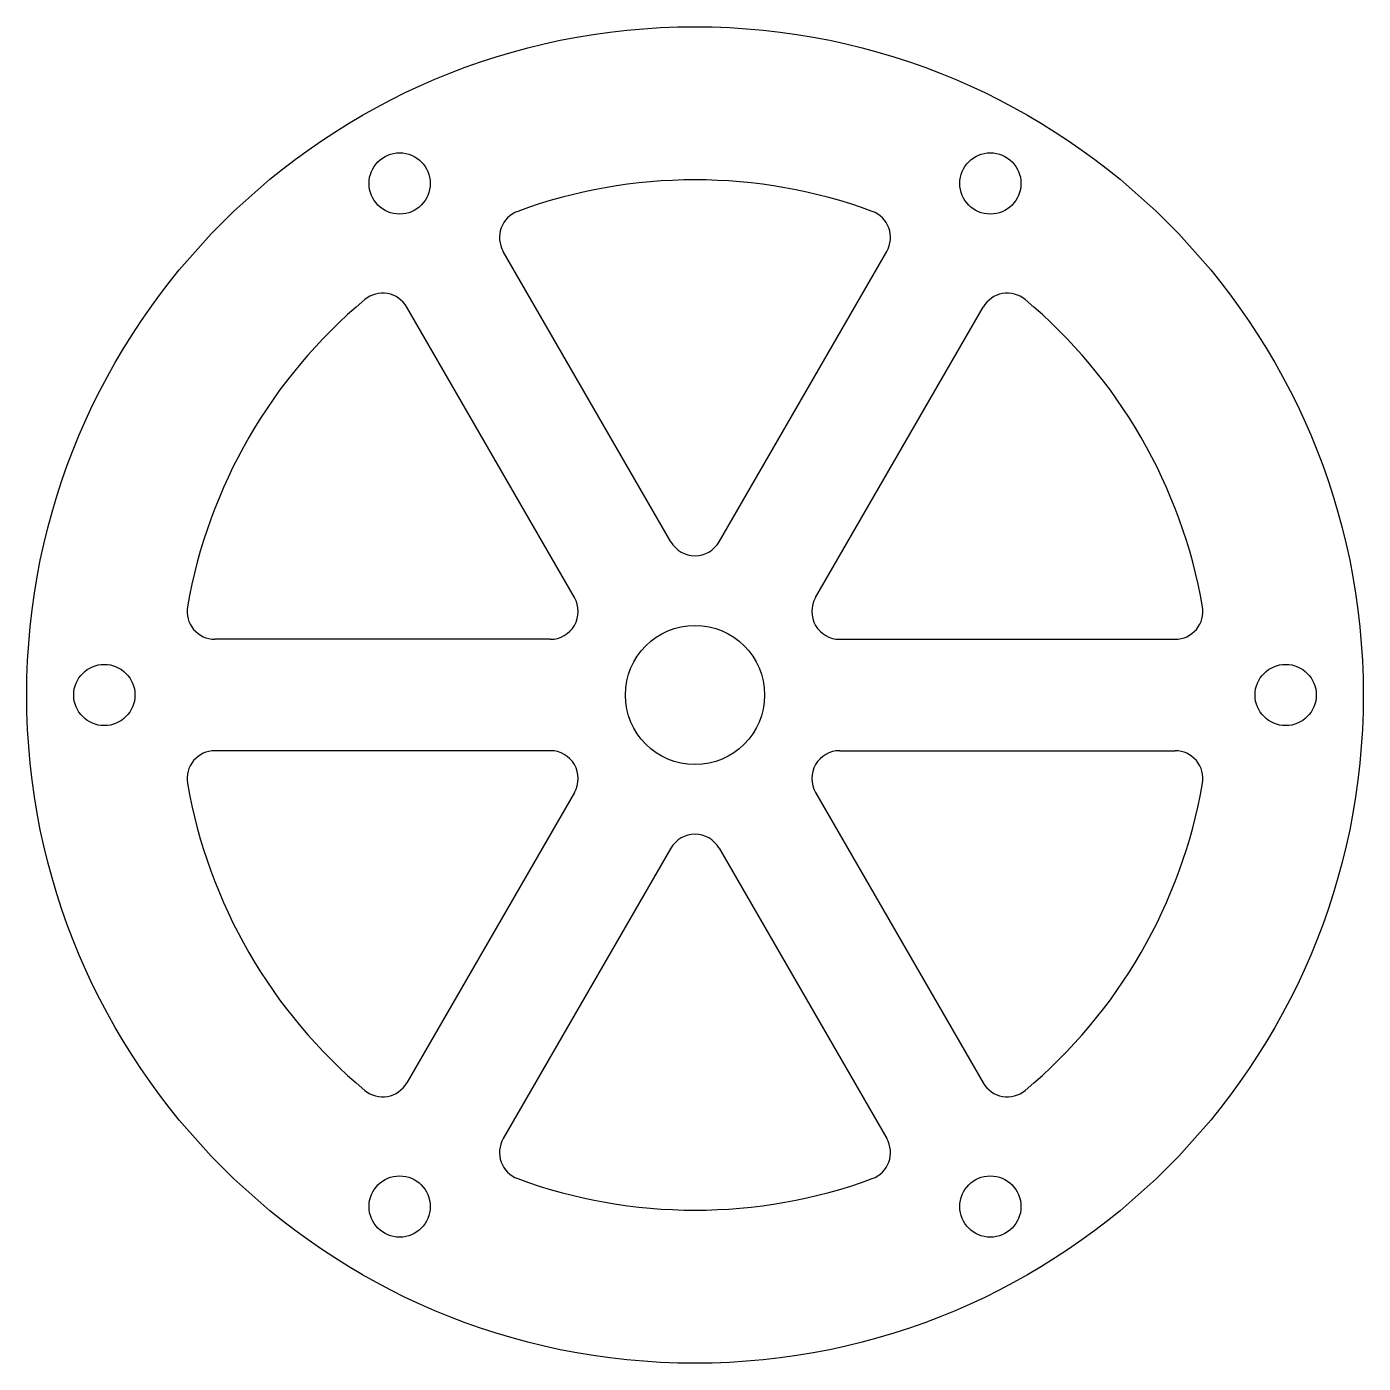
# Model space of a CAD drawing. Extents: x -24 to 24, y -24 to 24.
import ezdxf

# ---------------------------------------------------------------- set-up
doc = ezdxf.new("R2010")
doc.units = 0
doc.layers.get('0').update_dxf_attribs({"linetype": 'CONTINUOUS'})

msp = doc.modelspace()

# ---------------------------------------------------------------- linework, layer by layer
at = {"color": 7, "linetype": 'CONTINUOUS'}
for p, q in [((-0.866, 5.5), (-6.888, 15.931)), ((0.866, 5.5), (6.888, 15.931)), ((-4.33, 3.5), (-10.353, 13.931)), ((4.33, 3.5), (10.353, 13.931)), ((-5.196, 2), (-17.241, 2)), ((5.196, 2), (17.241, 2)), ((-5.196, -2), (-17.241, -2)), ((5.196, -2), (17.241, -2)), ((-4.33, -3.5), (-10.353, -13.931)), ((4.33, -3.5), (10.353, -13.931)), ((-0.866, -5.5), (-6.888, -15.931)), ((0.866, -5.5), (6.888, -15.931))]:
    msp.add_line(p, q, dxfattribs=at)
for centre, radius in [((0, 0), 24), ((-10.607, 18.371), 1.1), ((10.607, 18.371), 1.1), ((0, 0), 2.5), ((-21.213, 0), 1.1), ((21.213, 0), 1.1), ((-10.607, -18.371), 1.1), ((10.607, -18.371), 1.1)]:
    msp.add_circle(centre, radius, dxfattribs=at)
for centre, radius, start, end in [((0, 0), 18.5, 69.8709, 110.1291), ((-6.022, 16.431), 1, 110.1291, 210), ((6.022, 16.431), 1, 330, 69.8709), ((-11.219, 13.431), 1, 30, 129.8709), ((11.219, 13.431), 1, 50.1291, 150), ((0, 0), 18.5, 129.8709, 170.1291), ((0, 0), 18.5, 9.8709, 50.1291), ((0, 6), 1, 210, 330), ((-5.196, 3), 1, 270, 30), ((5.196, 3), 1, 150, 270), ((-17.241, 3), 1, 170.1291, 270), ((17.241, 3), 1, 270, 9.8709), ((-17.241, -3), 1, 90, 189.8709), ((-5.196, -3), 1, 330, 90), ((5.196, -3), 1, 90, 210), ((17.241, -3), 1, 350.1291, 90), ((0, 0), 18.5, 189.8709, 230.1291), ((0, 0), 18.5, 309.8709, 350.1291), ((0, -6), 1, 30, 150), ((-11.219, -13.431), 1, 230.1291, 330), ((11.219, -13.431), 1, 210, 309.8709), ((-6.022, -16.431), 1, 150, 249.8709), ((6.022, -16.431), 1, 290.1291, 30), ((0, 0), 18.5, 249.8709, 290.1291)]:
    msp.add_arc(centre, radius, start, end, dxfattribs=at)

doc.saveas('drawing.dxf')
